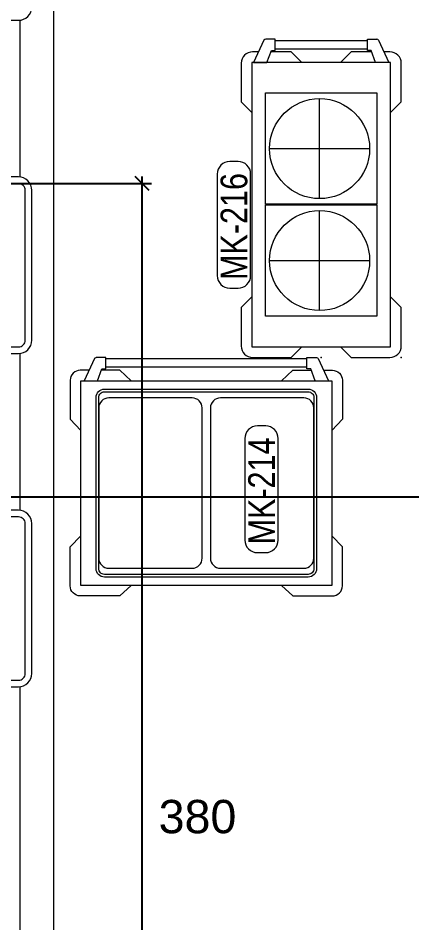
# Model space of a CAD drawing. Extents: x -5598 to 26293, y -3808 to 13850.
# Drawn here: x -300.6 to -182.6, y 4058.5 to 4330 of the extents above; entities that cross this region are included whole.
import ezdxf
from ezdxf.enums import TextEntityAlignment as Align

# ---------------------------------------------------------------- set-up
doc = ezdxf.new("R2010")
doc.units = 0
doc.header["$LTSCALE"] = 100
doc.header["$MEASUREMENT"] = 0
for name, color, linetype, lineweight in [('AD', 5, 'Continuous', 9), ('AK', 7, 'Continuous', 15), ('AP', 6, 'Continuous', 15)]:
    doc.layers.add(name, color=color, linetype=linetype, lineweight=lineweight)
doc.layers.add('MAKPA ELEKTRIK', color=7, linetype='Continuous', lineweight=30, true_color=0x93039a)
doc.layers.add('MAKPA GIDER OLC', color=7, linetype='Continuous', lineweight=30, true_color=0xcf6a1e)
doc.layers.add('OLCU DIS', color=7, linetype='Continuous')
doc.styles.add('MAKPA TESISAT', font='arial.ttf', dxfattribs={"height": 10})
doc.styles.add('olcu', font='romans.shx', dxfattribs={"width": 0.5})
doc.styles.add('POZ TEXT', font='ARIALN.TTF', dxfattribs={"height": 8})
doc.dimstyles.new('1-200', dxfattribs={"dimtxt": 40, "dimasz": 2, "dimexe": 0, "dimexo": 0, "dimgap": 10, "dimtad": 1, "dimdec": 4, "dimrnd": 0.1, "dimzin": 9, "dimdsep": 46, "dimtxsty": 'olcu', "dimblk1": 'SOL', "dimblk2": 'SAG', "dimsah": 1, "dimcen": 0, "dimse1": 1, "dimse2": 1, "dimclre": 13, "dimadec": 0, "dimazin": 0, "dimtfac": 1, "dimtdec": 4, "dimtix": 1, "dimtmove": 2, "dimatfit": 2, "dimldrblk": 'SOL', "dimfxl": 0, "dimtolj": 1, "dimarcsym": 0})
doc.dimstyles.new('MAKPA TESISAT DIM', dxfattribs={"dimscale": 0.7, "dimtxt": 12, "dimasz": 6, "dimexe": 4, "dimexo": 0, "dimgap": 8, "dimtad": 2, "dimtih": 1, "dimtoh": 1, "dimdec": 0, "dimrnd": 5, "dimzin": 0, "dimdsep": 46, "dimtxsty": 'MAKPA TESISAT', "dimblk1": 'OBLIQUE', "dimblk2": 'OBLIQUE', "dimsah": 1, "dimcen": 0, "dimdle": 3, "dimclrd": 256, "dimclre": 256, "dimclrt": 256, "dimadec": 0, "dimazin": 0, "dimtfac": 1, "dimtdec": 0, "dimtix": 1, "dimtofl": 0, "dimtmove": 2, "dimatfit": 3, "dimldrblk": 'OBLIQUE', "dimfxl": 0, "dimtvp": 7, "dimtolj": 1, "dimtzin": 0, "dimarcsym": 0})

# ---------------------------------------------------------------- blocks, each defined once
blk = doc.blocks.new('SOL')
at = {"color": 0}
for p, q in [((0, 30), (0, -6.96)), ((7.58, 0), (-6.97, 0))]:
    blk.add_line(p, q, dxfattribs=at)
blk.add_circle((0, 0), 3, dxfattribs=at)
blk = doc.blocks.new('SAG')
at = {"color": 0}
for p, q in [((0, -30), (0, 6.96)), ((7.58, 0), (-6.97, 0))]:
    blk.add_line(p, q, dxfattribs=at)
blk.add_circle((0, 0), 3, dxfattribs=at)
blk = doc.blocks.new('*D332')
at = {"layer": 'OLCU DIS', "color": 0, "lineweight": -2, "transparency": 16777216}
blk.add_line((21268, -935), (-2968, -935), dxfattribs=at)
at = {"layer": 'OLCU DIS', "color": 0, "lineweight": -2, "transparency": 16777216, "xscale": 2, "yscale": 2, "zscale": 2, "rotation": 180}
blk.add_blockref('SAG', (-2970, -935), dxfattribs=at)
at = {"layer": 'OLCU DIS', "color": 0, "lineweight": -2, "transparency": 16777216, "xscale": 2, "yscale": 2, "zscale": 2}
blk.add_blockref('SOL', (21270, -935), dxfattribs=at)
at = {"layer": 'OLCU DIS', "color": 0, "transparency": 16777216, "insert": (9295.64, -905), "char_height": 40, "attachment_point": 5, "style": 'olcu'}
blk.add_mtext('\\A1;24240', dxfattribs=at)
blk = doc.blocks.new('_OBLIQUE')
at = {"color": 0, "linetype": 'ByBlock', "lineweight": -2}
blk.add_line((-0.5, -0.5), (0.5, 0.5), dxfattribs=at)
blk = doc.blocks.new('*D868')
at = {"layer": 'MAKPA GIDER OLC', "lineweight": -2, "transparency": 16777216}
for p, q in [((-462.31, 4176), (-462.31, 4189.06)), ((-167.69, 4176), (-167.69, 4189.06)), ((-165.59, 4186.26), (-464.41, 4186.26))]:
    blk.add_line(p, q, dxfattribs=at)
at = {"layer": 'MAKPA GIDER OLC', "lineweight": -2, "transparency": 16777216, "xscale": 4.199999999999998, "yscale": 4.199999999999998, "zscale": 4.199999999999998, "rotation": 180}
blk.add_blockref('_OBLIQUE', (-462.31, 4186.26), dxfattribs=at)
at = {"layer": 'MAKPA GIDER OLC', "lineweight": -2, "transparency": 16777216, "xscale": 4.199999999999998, "yscale": 4.199999999999998, "zscale": 4.199999999999998}
blk.add_blockref('_OBLIQUE', (-167.69, 4186.26), dxfattribs=at)
at = {"layer": 'MAKPA GIDER OLC', "transparency": 16777216, "insert": (-315, 4196.97), "char_height": 10, "attachment_point": 5, "style": 'MAKPA TESISAT'}
blk.add_mtext('\\A1;295', dxfattribs=at)
blk = doc.blocks.new('89010269')
at = {"layer": 'AD'}
for p, q in [((-348108.46, -191489.41), (-348108.46, -191459.41)), ((-348074.86, -191489.41), (-348074.86, -191459.41)), ((-348093.46, -191474.41), (-348123.46, -191474.41)), ((-348059.86, -191474.41), (-348089.86, -191474.41))]:
    blk.add_line(p, q, dxfattribs=at)
for points in [[(-348125.16, -191457.21), (-348091.76, -191457.21), (-348091.76, -191490.61), (-348125.16, -191490.61)], [(-348091.56, -191457.21), (-348058.16, -191457.21), (-348058.16, -191490.61), (-348091.56, -191490.61)]]:
    blk.add_lwpolyline(points, close=True, dxfattribs=at)
at = {"layer": 'AK'}
for p, q in [((-348140.96, -191456.71), (-348134.31, -191453.61)), ((-348141.31, -191460.1), (-348141.31, -191457.25)), ((-348134.31, -191457.63), (-348137.91, -191458.94)), ((-348137.91, -191458.94), (-348137.91, -191460.1)), ((-348137.91, -191460.1), (-348141.31, -191460.1)), ((-348140.86, -191487.71), (-348140.86, -191460.1)), ((-348138.36, -191487.71), (-348138.36, -191460.1)), ((-348137.91, -191487.71), (-348141.31, -191487.71)), ((-348141.31, -191487.71), (-348141.31, -191490.56)), ((-348137.91, -191488.88), (-348137.91, -191487.71)), ((-348134.31, -191490.19), (-348137.91, -191488.88)), ((-348140.96, -191491.1), (-348134.31, -191494.21)), ((-348134.31, -191494.21), (-348134.31, -191490.19))]:
    blk.add_line(p, q, dxfattribs=at)
for points in [[(-348119.31, -191453.11), (-348122.51, -191449.91), (-348134.11, -191449.91, 0.414214), (-348137.51, -191453.31), (-348137.51, -191455.1)], [(-348049.01, -191468.11), (-348045.81, -191464.91), (-348045.81, -191453.31, 0.414214), (-348049.21, -191449.91), (-348060.81, -191449.91), (-348064.01, -191453.11)], [(-348064.01, -191494.71), (-348060.81, -191497.91), (-348049.21, -191497.91, 0.414214), (-348045.81, -191494.51), (-348045.81, -191482.91), (-348049.01, -191479.71)], [(-348137.51, -191492.71), (-348137.51, -191494.51, 0.414214), (-348134.11, -191497.91), (-348122.51, -191497.91), (-348119.31, -191494.71)]]:
    blk.add_lwpolyline(points, format="xyb", dxfattribs=at)
blk.add_lwpolyline([(-348134.31, -191494.71), (-348049.01, -191494.71), (-348049.01, -191453.11), (-348134.31, -191453.11)], close=True, dxfattribs=at)
for points in [[(-348137.51, -191458.79), (-348137.51, -191464.91), (-348134.31, -191468.11)], [(-348134.31, -191479.71), (-348137.51, -191482.91), (-348137.51, -191489.02)]]:
    blk.add_lwpolyline(points, dxfattribs=at)
for centre in [(-348108.46, -191474.41), (-348074.86, -191474.41)]:
    blk.add_circle(centre, 15, dxfattribs=at)
for centre, start, end in [((-348140.71, -191457.25), 115, 180), ((-348140.71, -191490.56), 180, 245)]:
    blk.add_arc(centre, 0.6, start, end, dxfattribs=at)
for p in [(-348045.81, -191449.91), (-348045.81, -191473.91)]:
    blk.add_point(p, dxfattribs=at)
blk = doc.blocks.new('POZ_X')
at = {"layer": 'AP'}
blk.add_lwpolyline([(12.75, 10), (-17.75, 10, 0.414214), (-21.5, 6.25), (-21.5, 3.75, 0.414214), (-17.75, 0), (12.75, 0, 0.414214), (16.5, 3.75), (16.5, 6.25, 0.414214)], format="xyb", close=True, dxfattribs=at)
at = {"layer": 'AP', "style": 'POZ TEXT'}
blk.add_attdef('POZ_NO', text='', height=8, dxfattribs=at).set_placement((-3, 5), align=Align.MIDDLE_CENTER)
at = {"layer": 'AP', "style": 'POZ TEXT', "flags": 1}
blk.add_attdef('URUN_ADI', text='', height=7, dxfattribs=at).set_placement((-3, -4.34), align=Align.MIDDLE_CENTER)
blk = doc.blocks.new('CONVEYOR 6 mt')
at = {"layer": 'AD'}
for points in [[(72, -43.5), (117, -43.5, 0.414214), (121, -39.5), (121, -10.5, 0.414214), (117, -6.5), (72, -6.5, 0.414214), (68, -10.5), (68, -39.5, 0.414214)], [(172, -43.5), (217, -43.5, 0.414214), (221, -39.5), (221, -10.5, 0.414214), (217, -6.5), (172, -6.5, 0.414214), (168, -10.5), (168, -39.5, 0.414214)], [(272, -43.5), (317, -43.5, 0.414214), (321, -39.5), (321, -10.5, 0.414214), (317, -6.5), (272, -6.5, 0.414214), (268, -10.5), (268, -39.5, 0.414214)], [(172, -41.5), (217, -41.5, 0.414214), (219, -39.5), (219, -10.5, 0.414214), (217, -8.5), (172, -8.5, 0.414214), (170, -10.5), (170, -39.5, 0.414214)], [(272, -41.5), (317, -41.5, 0.414214), (319, -39.5), (319, -10.5, 0.414214), (317, -8.5), (272, -8.5, 0.414214), (270, -10.5), (270, -39.5, 0.414214)]]:
    blk.add_lwpolyline(points, format="xyb", close=True, dxfattribs=at)
for points in [[(168.03, -10), (120.97, -10)], [(268.03, -10), (220.97, -10)], [(320.97, -40), (555, -40), (555, -10), (320.97, -10)]]:
    blk.add_lwpolyline(points, dxfattribs=at)
at = {"layer": 'AK'}
blk.add_lwpolyline([(0, 0), (600, 0), (600, -50), (0, -50)], close=True, dxfattribs=at)
blk = doc.blocks.new('ZUB2-GL')
at = {"layer": 'AD'}
for p, q in [((-361869, -192576.8), (-361900, -192510.2)), ((-361859.8, -192510.2), (-361846.7, -192546.2)), ((-361207.2, -192510.2), (-361220.3, -192546.2)), ((-361198, -192576.8), (-361167, -192510.2)), ((-361846.7, -192546.2), (-361835.1, -192546.2)), ((-361835.1, -192546.2), (-361835.1, -192580.2)), ((-361220.3, -192546.2), (-361231.9, -192546.2)), ((-361231.9, -192546.2), (-361231.9, -192580.2)), ((-361231.9, -192550.7), (-361835.1, -192550.7)), ((-361835.1, -192580.2), (-361863.5, -192580.2)), ((-361231.9, -192575.7), (-361835.1, -192575.7)), ((-361231.9, -192580.2), (-361203.5, -192580.2))]:
    blk.add_line(p, q, dxfattribs=at)
for points in [[(-361228, -191921.2), (-361839, -191921.2, 0.414214), (-361864, -191946.2), (-361864, -192460.2, 0.414214), (-361839, -192485.2), (-361228, -192485.2, 0.414214), (-361203, -192460.2), (-361203, -191946.2, 0.414214)], [(-361228, -191929.2), (-361839, -191929.2, 0.414214), (-361856, -191946.2), (-361856, -192460.2, 0.414214), (-361839, -192477.2), (-361228, -192477.2, 0.414214), (-361211, -192460.2), (-361211, -191946.2, 0.414214)], [(-361576, -192458.7), (-361826, -192458.7, -0.414214), (-361856, -192428.7), (-361856, -191977.7, -0.414214), (-361826, -191947.7), (-361576, -191947.7, -0.414214), (-361546, -191977.7), (-361546, -192428.7, -0.414214)], [(-361241, -192458.7), (-361491, -192458.7, -0.414214), (-361521, -192428.7), (-361521, -191977.7, -0.414214), (-361491, -191947.7), (-361241, -191947.7, -0.414214), (-361211, -191977.7), (-361211, -192428.7, -0.414214)]]:
    blk.add_lwpolyline(points, format="xyb", close=True, dxfattribs=at)
for centre, start, end in [((-361863.5, -192574.2), 205, 270), ((-361203.5, -192574.2), 270, 335)]:
    blk.add_arc(centre, 6, start, end, dxfattribs=at)
at = {"layer": 'AK'}
for points in [[(-361759.1, -191896.2), (-361792.6, -191864.7), (-361911.5, -191864.7, 0.414214), (-361941.5, -191894.7), (-361941.5, -192011.7), (-361910, -192045.1)], [(-361307.8, -191896.2), (-361274.4, -191864.7), (-361155.5, -191864.7, -0.414214), (-361125.5, -191894.7), (-361125.5, -192011.7), (-361157, -192045.1)], [(-361885.3, -192541.7), (-361911.5, -192541.7, -0.414214), (-361941.5, -192511.7), (-361941.5, -192394.8), (-361910, -192361.4)], [(-361181.7, -192541.7), (-361155.5, -192541.7, 0.414214), (-361125.5, -192511.7), (-361125.5, -192394.8), (-361157, -192361.4)]]:
    blk.add_lwpolyline(points, format="xyb", dxfattribs=at)
blk.add_lwpolyline([(-361157, -191896.2), (-361910, -191896.2), (-361910, -192510.2), (-361157, -192510.2)], close=True, dxfattribs=at)
for points in [[(-361759.1, -192510.2), (-361792.6, -192541.7), (-361848.3, -192541.7)], [(-361307.8, -192510.2), (-361274.4, -192541.7), (-361218.7, -192541.7)]]:
    blk.add_lwpolyline(points, dxfattribs=at)
blk = doc.blocks.new('*D964')
at = {"layer": 'MAKPA ELEKTRIK', "lineweight": -2, "transparency": 16777216}
for p, q in [((-263.47, 3898.23), (-263.47, 4282.43)), ((-315, 4280.33), (-260.67, 4280.33)), ((-315, 3900.33), (-260.67, 3900.33))]:
    blk.add_line(p, q, dxfattribs=at)
at = {"layer": 'MAKPA ELEKTRIK', "lineweight": -2, "transparency": 16777216, "xscale": 4.199999999999998, "yscale": 4.199999999999998, "zscale": 4.199999999999998}
for p, rotation in [((-263.47, 4280.33), 90), ((-263.47, 3900.33), 270)]:
    blk.add_blockref('_OBLIQUE', p, dxfattribs=dict(at, rotation=rotation))
at = {"layer": 'MAKPA ELEKTRIK', "transparency": 16777216, "insert": (-246.84, 4090.33), "char_height": 10, "attachment_point": 5, "style": 'MAKPA TESISAT'}
blk.add_mtext('\\A1;380', dxfattribs=at)

msp = doc.modelspace()

# ---------------------------------------------------------------- block references
at = {"layer": 'AK', "rotation": 270}
for name, p in [('CONVEYOR 6 mt', (-290, 4450.33208)), ('89010269', (191264.18608, -343817.62634))]:
    msp.add_blockref(name, p, dxfattribs=at)
at = {"layer": 'AK', "extrusion": (0, 0, -1), "xscale": 0.1, "yscale": 0.1, "zscale": -0.1, "rotation": 180}
msp.add_blockref('ZUB2-GL', (-35909.14911, -15029.84293), dxfattribs=at)
at = {"layer": 'AP', "ltscale": 6, "rotation": 90}
for p, values in [((-230.90971, 4270.46718), {'POZ_NO': 'MK-216'}), ((-222.63316, 4191.11004), {'POZ_NO': 'MK-214'})]:
    msp.add_blockref('POZ_X', p, dxfattribs=at).add_auto_attribs(values)

# ---------------------------------------------------------------- dimensions: what is measured, and where the dimension line sits
at = {"layer": 'MAKPA ELEKTRIK'}
dim = msp.add_linear_dim(base=(-263.46505, 4280.33212), p1=(-315, 3900.3321), p2=(-315, 4280.33212), angle=90, dimstyle='MAKPA TESISAT DIM', override={"dimfxl": 0}, dxfattribs=at)
dim.commit()
dim.dimension.update_dxf_attribs({"geometry": '*D964', "text_midpoint": (-246.83844, 4090.33211)})
at = {"layer": 'MAKPA GIDER OLC'}
dim = msp.add_linear_dim(base=(-462.31275, 4186.26185), p1=(-167.68725, 4175.99999), p2=(-462.31275, 4175.99999), dimstyle='MAKPA TESISAT DIM', override={"dimfxl": 0}, dxfattribs=at)
dim.commit()
dim.dimension.update_dxf_attribs({"geometry": '*D868', "text_midpoint": (-315, 4196.96758)})
at = {"layer": 'OLCU DIS', "color": 7}
dim = msp.add_linear_dim(base=(-2970, -935), p1=(21270, -635), p2=(-2970, 7535), dimstyle='1-200', dxfattribs=at)
dim.commit()
dim.dimension.update_dxf_attribs({"geometry": '*D332', "text_midpoint": (9295.63768, -905), "dimtype": 160})

doc.saveas('drawing.dxf')
